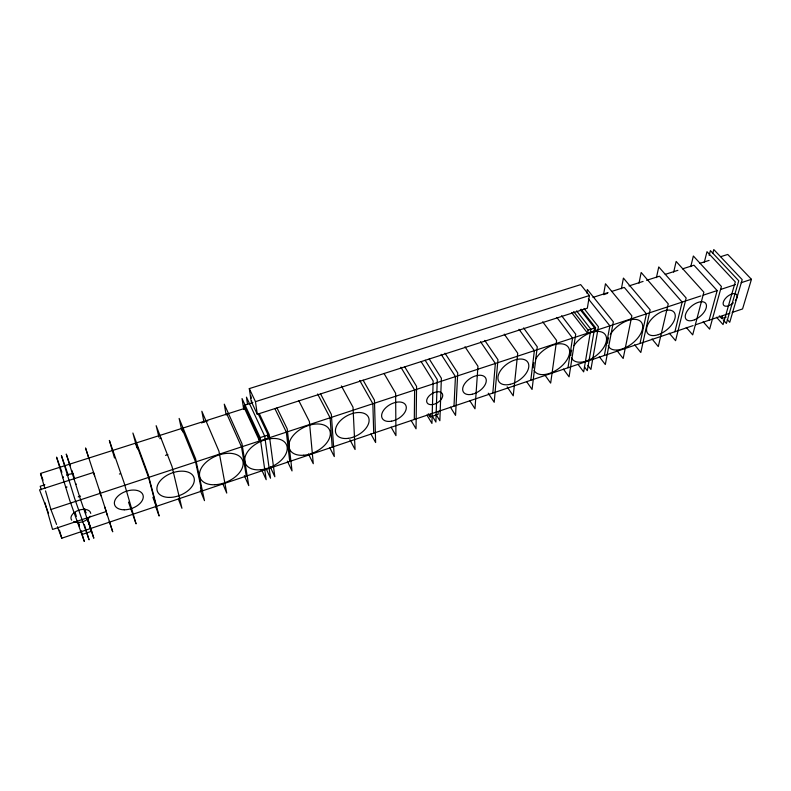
<?xml version="1.0" encoding="UTF-8"?>
<svg xmlns="http://www.w3.org/2000/svg" width="791" height="791" viewBox="0 0 791 791"><rect width="100%" height="100%" fill="white"/><g stroke="black" fill="none" stroke-linecap="round" stroke-linejoin="round"><path stroke-width="1.19" d="M414.306 419.497L414.622 390.012L400.889 367.242M438.224 411.439L438.125 414.296L430.215 416.966L430.284 414.108M453.994 406.129L455.448 376.595L441.141 354.319M492.823 393.048L495.354 363.484L480.503 341.682M530.81 380.253L534.37 350.66L519.005 329.313M567.987 367.736L572.536 338.113L556.854 317.458M586.754 293.056L587.327 289.496L613.351 321.878L605.323 364.542L599.301 356.721M589.414 295.537L587.347 308.203L257.273 414.257L251.152 401.235L249.303 388.608L580.673 284.622L589.414 295.537L255.473 401.66L257.273 414.257M573.673 311.585L588.079 330.124L587.575 333.179L571.695 312.692M595.04 330.727L595.564 327.672L581.078 309.212M603.592 294.45L605.471 283.761L631.851 315.817L623.17 358.491L617.059 350.739M604.373 355.485L609.871 325.852L588.346 298.869M621.39 288.784L623.417 278.096L650.143 309.815L640.819 352.499L634.639 344.827M638.999 283.168L641.175 272.49L668.247 303.882L658.29 346.567L652.031 338.963M640.008 343.482L646.405 313.839L624.297 287.42L611.542 291.483M656.421 277.621L658.755 266.933L686.153 298.009L675.583 340.694L669.245 333.169M673.675 272.124L676.147 261.445L703.871 292.205L692.698 334.88L686.281 327.434M690.741 266.676L693.361 256.007L721.402 286.461L709.636 329.135L703.15 321.759M674.901 331.736L682.168 302.093L659.496 276.197L646.593 280.311M704.277 262.365L707.006 251.696L735.294 281.903L723.063 324.577L716.517 317.25M709.171 255.364L710.397 250.628L738.754 280.775L726.395 323.44L723.122 319.782M712.859 253.11L713.789 249.551L742.195 279.638L729.737 322.303L727.275 319.574M709.082 320.217L717.17 290.584L693.974 265.212L682.485 268.871M719.316 315.866L721.738 318.565L722.549 315.678M720.759 256.67L727.75 254.445L751.45 279.322L742.561 308.945L732.169 312.445M57.436 526.737L61.787 538.216L693.124 325.595M695.408 324.824L729.866 313.216M81.048 531.73L82.027 534.508L91.558 531.285L87.514 518.392M721.738 318.565L726.187 317.062M78.21 496.867L80.534 496.105M252.883 402.589L244.073 405.387L244.548 408.433L259.577 440.963L259.141 437.937L268.139 434.991L258.143 413.762M588.079 330.124L595.564 327.672M45.542 490.904L50.921 509.523L700.836 295.953M703.169 295.191L717.17 290.584M720.601 289.466L735.452 284.582M741.167 282.703L751.45 279.322M165.537 455.369L167.89 454.607M44.869 484.764L40.222 486.257L41.231 489.758M44.869 488.581L40.509 473.453L245.348 408.176M592.983 297.396L608.061 292.591M628.993 285.917L643.073 281.428M665.241 274.368L677.887 270.334M699.798 263.354L709.122 260.387M584.025 308.53L598.401 326.772L590.917 369.437L587.94 365.491M580.307 309.726L594.644 328.008L587.298 370.672L584.42 366.826M576.59 310.912L590.877 329.244L583.669 371.899L577.924 364.206M561.61 315.728L575.729 334.207L569.075 376.852L563.4 369.1M542.705 321.799L556.617 340.476L550.665 383.111L545.068 375.27M523.593 327.939L537.277 346.814L532.056 389.429L526.539 381.509M504.272 334.138L517.729 353.221L513.24 395.816L507.14 386.819M484.735 340.417L497.954 359.697L494.217 402.273L488.225 393.186M464.979 346.765L477.952 366.253L474.995 408.799L469.755 400.642M444.997 353.181L457.732 372.887L455.557 415.394L450.415 407.147M429.206 358.936L441.378 378.246L439.855 420.733L436.059 414.494M425.143 360.241L437.265 379.591L435.9 422.068L432.123 415.819M421.079 361.546L433.152 380.946L431.945 423.412L426.922 415.067M404.705 366.806L416.57 386.374L416.036 428.821L411.093 420.397M428.297 413.802L430.215 416.966M384.021 373.451L395.629 393.236L395.945 435.643L391.1 427.13M363.109 380.174L374.45 400.187L375.626 442.535L370.89 433.933M359.727 380.461L372.858 403.736L373.718 433.161M341.366 385.909L353.013 407.207L355.07 449.515L349.879 439.727M320.543 393.859L331.33 414.316L334.296 456.575L329.788 447.775M317.616 393.987L330.104 417.786L332.21 447.142M298.879 400.819L309.39 421.514L313.276 463.704L308.47 453.994M276.969 407.859L287.182 428.791L292.017 470.922L287.341 461.104M275.05 408.927L286.342 432.163L289.733 461.44M249.303 388.608L255.473 401.66M259.25 413.555L269.217 434.674L274.833 476.765L270.255 466.858M267.496 435.782L268.545 438.016L268.139 434.991M244.073 405.387L259.141 437.937M265.964 468.302L270.512 478.229L264.698 436.157L246.456 397.151L247.553 404.428M261.663 469.745L266.181 479.702L260.17 437.641L242.036 398.545L243.727 409.461M226.869 414.069L241.522 446.895L246.278 476.083M244.34 475.579L248.75 485.615L241.957 443.613L224.278 404.161L226.167 415.067M222.943 484.062L226.74 493.09L218.929 451.157L201.843 411.241L203.969 422.137M200.449 487.731L201.784 491.063L195.614 461.984L181.93 428.386L182.701 431.906M200.341 490.38L204.474 500.654L195.614 458.8L179.132 418.419L181.712 430.166M178.4 499.072L181.94 508.297L172.023 466.532L156.153 425.677L159.011 437.413M48.528 513.329L39.55 489.866L93.536 472.445L94.653 475.925M50.921 509.523L56.576 524.443M40.509 473.453L43.021 480.157M152.91 497.312L156.232 506.408L148.57 477.438L135.923 443.049L137.496 448.892M155.412 505.835L159.139 516.039L148.125 474.363L132.898 433.023L136.675 447.083M61.906 472.276L56.557 457.129L69.638 500.09L84.311 541.449L81.078 530.85M128.508 502.077L136.062 523.879L123.94 482.292L109.366 440.449L114.517 457.999M68.303 475.411L61.421 455.596L74.641 498.459L89.076 539.828L84.35 524.562M91.558 531.285L87.297 517.947M70.251 465.731L66.266 454.064L79.624 496.817L93.822 538.216L87.583 518.303M71.843 470.388L74.631 478.555M100.358 493.277L85.537 447.983L88.899 458.493M104.689 506.853L106.221 511.53L52.572 529.436L44.899 502.592M100.141 493.505L100.902 495.828M106.617 513.23L107.378 515.554M109.287 521.358L112.708 531.809L99.439 490.321M84.647 508.929L85.754 512.449M84.578 509.008L85.675 512.528M84.35 508.554L85.823 513.25M78.428 522.722L79.505 526.262M80.949 530.969L82.027 534.508M75.274 512.855L76.361 516.394M78.161 522.287L79.238 525.827M59.444 530.148L61.787 538.216M250.856 395.767L251.212 398.189M251.568 400.622L251.924 403.044M71.684 520.191A10.243 6.091 -18 0 1 78.487 510.304A10.243 6.091 -18 0 1 90.738 513.379M90.184 516.187A10.243 6.091 -18 0 1 73.652 521.704M76.302 484.033A9.986 6.16 -17.1 0 1 75.748 484.428M67.057 487.029A9.986 6.16 -17.1 0 1 65.742 486.94M62.479 477.734A9.986 6.16 -17.1 0 1 63.478 476.884M66.523 475.134A9.986 6.16 -17.1 0 1 73.494 473.918M120.41 473.671A14.624 9.126 -18.9 0 1 119.411 474.017M159.792 438.679A19.073 12.013 -20.7 0 1 161.146 438.283M201.537 422.938A22.425 14.198 -22.6 0 1 207.815 420.941M535.467 359.341A20.704 11.845 -35.6 0 1 563.874 344.233A20.704 11.845 -35.6 0 1 561.135 366.609A20.704 11.845 -35.6 0 1 534.103 370.455M533.322 367.884A20.704 11.845 -35.6 0 1 533.945 362.723M733.336 302.824A8.375 4.331 -40.2 0 1 723.132 303.942A8.375 4.331 -40.2 0 1 732.298 293.827A8.375 4.331 -40.2 0 1 735.323 300.629M610.257 334.563A20.418 11.262 -37.8 0 1 637.882 319.851A20.418 11.262 -37.8 0 1 633.69 342.246A20.418 11.262 -37.8 0 1 608.17 345.697M607.626 343.106A20.418 11.262 -37.8 0 1 608.595 337.935M603.77 294.677A19.963 11.47 -38.1 0 1 607.557 293.362M573.969 345.687A20.546 11.549 -36.8 0 1 601.892 332.121A20.546 11.549 -36.8 0 1 597.413 354.625A20.546 11.549 -36.8 0 1 571.537 357.937M570.875 355.357A20.546 11.549 -36.8 0 1 571.675 350.195M244.498 409.441A22.019 13.971 -24.5 0 1 245.981 408.769M124.266 509.8A14.999 9.017 -19.6 0 0 142.973 494.948A14.999 9.017 -19.6 0 0 119.223 495.008A14.999 9.017 -19.6 0 0 124.266 509.8M169.185 497.43A19.557 11.865 -21.3 0 0 194.062 477.843A19.557 11.865 -21.3 0 0 163.618 477.586A19.557 11.865 -21.3 0 0 169.185 497.43M214.677 484.735A22.988 14.02 -23.1 0 0 242.659 460.51A22.988 14.02 -23.1 0 0 206.609 461.806A22.988 14.02 -23.1 0 0 214.677 484.735M432.904 404.517A8.869 5.3 -31.6 0 0 442.377 393.789A8.869 5.3 -31.6 0 0 428.771 396.291A8.869 5.3 -31.6 0 0 432.904 404.517M391.525 421.198A13.477 8.128 -30 0 0 405.654 405.032A13.477 8.128 -30 0 0 384.683 408.898A13.477 8.128 -30 0 0 391.525 421.198M348.178 438.362A18.213 11.064 -28.4 0 0 368.477 417.243A18.213 11.064 -28.4 0 0 340.15 420.941A18.213 11.064 -28.4 0 0 348.178 438.362M303.635 455.24A22.188 13.536 -26.7 0 0 329.798 430.512A22.188 13.536 -26.7 0 0 295.399 433.191A22.188 13.536 -26.7 0 0 303.635 455.24M510.106 384.337A17.392 10.115 -34.4 0 0 528.081 362.683A17.392 10.115 -34.4 0 0 501.929 368.744A17.392 10.115 -34.4 0 0 510.106 384.337M472.336 394.225A13.17 7.772 -33.1 0 0 485.605 377.9A13.17 7.772 -33.1 0 0 465.464 382.646A13.17 7.772 -33.1 0 0 472.336 394.225M694.478 319.811A12.626 6.674 -39.5 0 0 705.671 303.329A12.626 6.674 -39.5 0 0 687.409 310.655A12.626 6.674 -39.5 0 0 694.478 319.811M658.339 334.642A16.918 9.146 -38.7 0 0 674.426 312.742A16.918 9.146 -38.7 0 0 649.895 321.156A16.918 9.146 -38.7 0 0 658.339 334.642M260.427 469.765A22.563 13.783 -24.9 0 0 286.54 444.868A22.563 13.783 -24.9 0 0 250.974 447.844A22.563 13.783 -24.9 0 0 260.427 469.765"/></g></svg>
